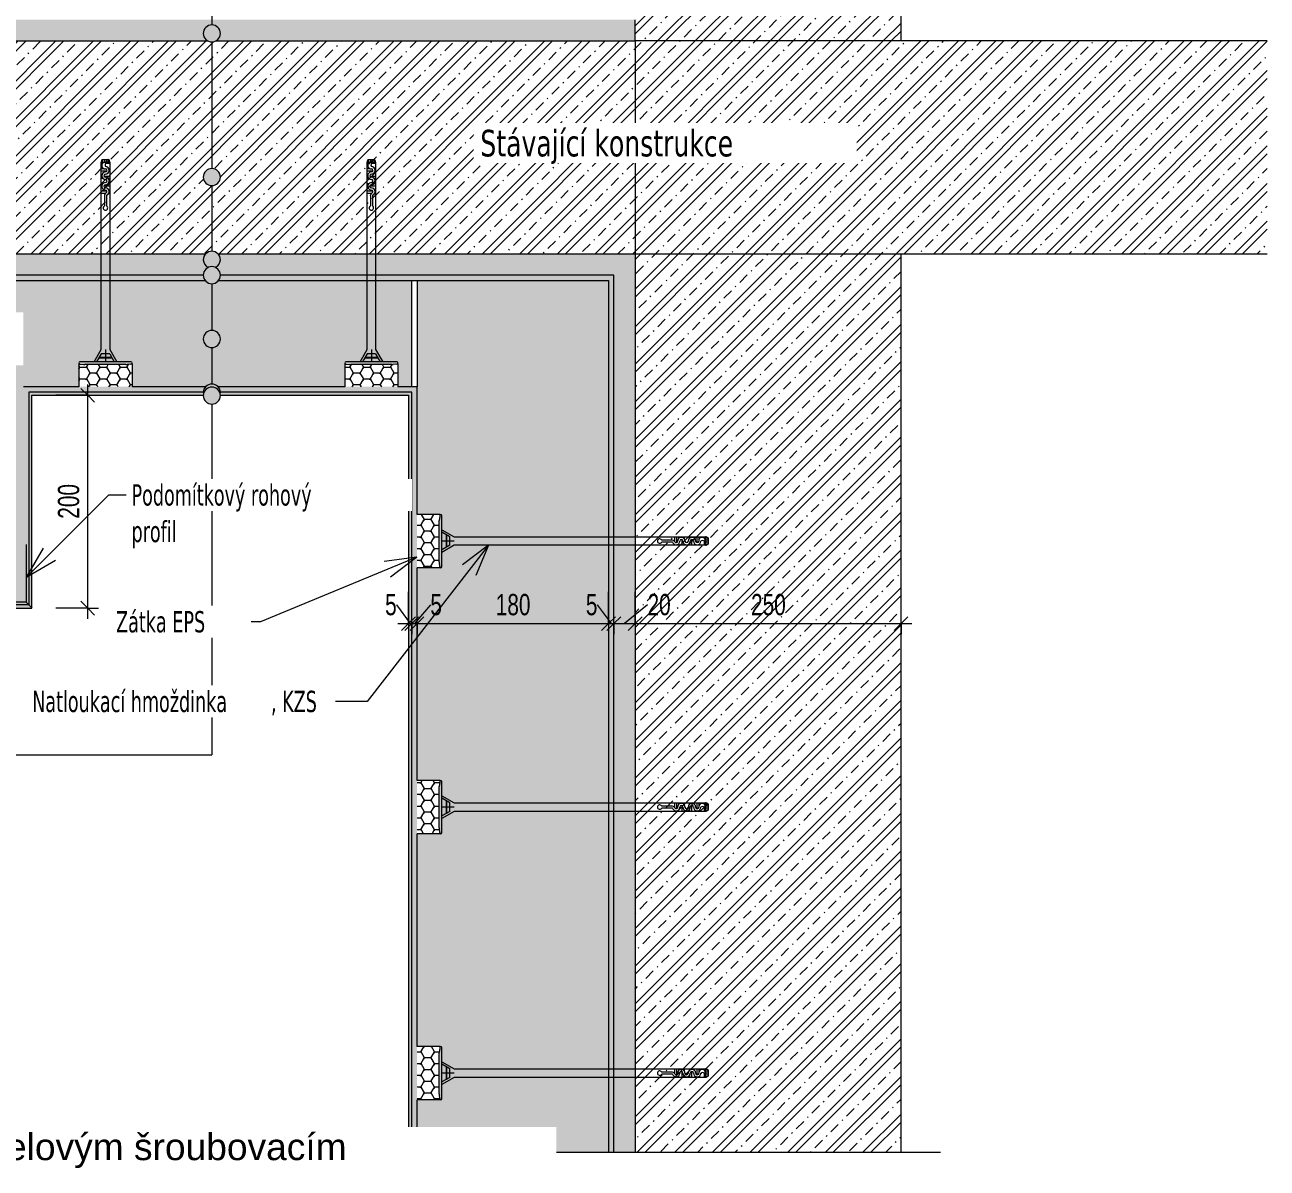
# Model space of a CAD drawing. Header units: millimetres. Extents: x 3925 to 6837, y 3411 to 5969.
# Drawn here: x 5455 to 6622, y 4318 to 5393 of the extents above; entities that cross this region are included whole.
import ezdxf

# ---------------------------------------------------------------- set-up
doc = ezdxf.new("R2010")
doc.units = ezdxf.units.MM
for name, color, linetype, lineweight in [('A-ANNO-DIMS', 211, 'Continuous', 9), ('A-ANNO-DIMS-10', 211, 'Continuous', 9), ('A-DETL', 90, 'Continuous', 18), ('A-DETL-GENF', 92, 'Continuous', 18), ('A-DETL-THIN', 151, 'Continuous', 18), ('G-ANNO-TEXT', 231, 'Continuous', 9)]:
    doc.layers.add(name, color=color, linetype=linetype, lineweight=lineweight)
doc.styles.add('Arial', font='arial.ttf', dxfattribs={"width": 0.7, "height": 20})
doc.styles.add('Arial_1', font='arial.ttf', dxfattribs={"height": 25})
doc.styles.add('Tahoma', font='tahoma.ttf', dxfattribs={"width": 0.7, "height": 20})
doc.styles.add('Tahoma_B', font='tahomabd.ttf', dxfattribs={"width": 0.8, "height": 25})
doc.styles.add('Tahoma_B_1', font='tahomabd.ttf', dxfattribs={"width": 0.7, "height": 20})
doc.dimstyles.new('Vnitřní_-_průhledné', dxfattribs={"dimscale": 304.8, "dimtxt": 20.405188, "dimasz": 0.042651, "dimexe": 0.032808, "dimexo": 0.0625, "dimgap": 0.006562, "dimtad": 1, "dimdec": 0, "dimrnd": 5, "dimzin": 0, "dimdsep": 46, "dimtxsty": 'Arial', "dimblk1": 'OBLIQUE', "dimblk2": 'OBLIQUE', "dimsah": 1, "dimcen": 0.09, "dimdle": 0.032808, "dimazin": 0, "dimtfac": 1, "dimtdec": 4, "dimtix": 1, "dimtmove": 1, "dimatfit": 3, "dimfxl": 0.098425, "dimfxlon": 1, "dimtvp": 1, "dimtolj": 1, "dimtzin": 0, "dimarcsym": 2})
doc.dimstyles.new('Vnitřní_-_průhledné_1', dxfattribs={"dimscale": 304.8, "dimtxt": 20.405188, "dimasz": 0.042651, "dimexe": 0.032808, "dimexo": 0.0625, "dimgap": 0.006562, "dimtad": 1, "dimdec": 0, "dimrnd": 5, "dimzin": 0, "dimdsep": 46, "dimtxsty": 'Arial', "dimblk1": 'OBLIQUE', "dimblk2": 'OBLIQUE', "dimsah": 1, "dimcen": 0.09, "dimdle": 0.032808, "dimazin": 0, "dimtfac": 1, "dimtdec": 4, "dimtix": 1, "dimtmove": 0, "dimatfit": 3, "dimfxl": 0.098425, "dimfxlon": 1, "dimtvp": 1, "dimtolj": 1, "dimtzin": 0, "dimarcsym": 2})
pattern_1 = [(0, (0, 0), (10, 10), [1, -9]), (0, (5, 5), (10, 10), [1, -9])]
pattern_2 = [(0, (0, 0), (9.525, 5.5), [6.35, -12.7]), (120, (0, 0), (-9.5256397, 5.498892), [6.35, -12.7]), (60, (0, 0), (-0.0006397, 10.998892), [0, -12.7, 6.35, 0])]
pattern_3 = [(45, (0, 0), (-17.67767, 17.67767), []), (45, (7.5, 0), (-17.67767, 17.67767), []), (45, (21.4, 0), (-17.67767, 17.67767), [10, -5, 1, -5])]

# ---------------------------------------------------------------- blocks, each defined once
blk = doc.blocks.new('DIMBLOCK16-Balkon')
at = {"layer": 'A-ANNO-DIMS-10'}
for p, q in [((5815.2, 4829.9), (5815.2, 4859.9)), ((5818.2, 4829.9), (5818.2, 4859.9)), ((5803.8, 4847.6), (5816.7, 4829.9)), ((5803.8, 4847.6), (5803.8, 4847.6)), ((5805.2, 4829.9), (5818.2, 4829.9)), ((5815.2, 4829.9), (5815.2, 4819.9)), ((5818.2, 4829.9), (5818.2, 4819.9))]:
    blk.add_line(p, q, dxfattribs=at)
at = {"layer": 'A-ANNO-DIMS-10', "lineweight": 18}
for p, q in [((5815.2, 4829.9), (5821.7, 4836.4)), ((5818.2, 4829.9), (5824.7, 4836.4)), ((5815.2, 4829.9), (5808.7, 4823.4)), ((5818.2, 4829.9), (5811.7, 4823.4))]:
    blk.add_line(p, q, dxfattribs=at)
at = {"layer": 'A-ANNO-DIMS-10', "color": 0, "insert": (5793.2, 4857.8), "char_height": 20, "width": 12.808, "attachment_point": 1, "line_spacing_factor": 0.941778, "style": 'Arial'}
blk.add_mtext('\\fArial|b0|i0|c238|p34|;\\W.7;5', dxfattribs=at)
blk = doc.blocks.new('_Oblique')
at = {"color": 0, "linetype": 'ByBlock', "lineweight": -2}
blk.add_line((-0.5, -0.5), (0.5, 0.5), dxfattribs=at)
blk = doc.blocks.new('DIMBLOCK17-Balkon')
at = {"layer": 'A-ANNO-DIMS-10'}
for p, q in [((5818.2, 4829.9), (5818.2, 4859.9)), ((5823.2, 4829.9), (5823.2, 4859.9)), ((5835.7, 4847.6), (5820.7, 4829.9)), ((5835.7, 4847.6), (5835.7, 4847.6)), ((5818.2, 4829.9), (5823.2, 4829.9)), ((5818.2, 4829.9), (5818.2, 4819.9)), ((5823.2, 4829.9), (5823.2, 4819.9))]:
    blk.add_line(p, q, dxfattribs=at)
at = {"layer": 'A-ANNO-DIMS-10', "lineweight": 18}
for p, q in [((5818.2, 4829.9), (5824.7, 4836.4)), ((5823.2, 4829.9), (5829.7, 4836.4)), ((5818.2, 4829.9), (5811.7, 4823.4)), ((5823.2, 4829.9), (5816.7, 4823.4))]:
    blk.add_line(p, q, dxfattribs=at)
at = {"layer": 'A-ANNO-DIMS-10', "color": 0, "insert": (5835.7, 4857.8), "char_height": 20, "width": 12.808, "attachment_point": 1, "line_spacing_factor": 0.941778, "style": 'Arial'}
blk.add_mtext('\\fArial|b0|i0|c238|p34|;\\W.7;5', dxfattribs=at)
blk = doc.blocks.new('DIMBLOCK18-Balkon')
at = {"layer": 'A-ANNO-DIMS-10'}
for p, q in [((5823.2, 4829.9), (5823.2, 4859.9)), ((6003.2, 4829.9), (6003.2, 4859.9)), ((5823.2, 4829.9), (6003.2, 4829.9)), ((5823.2, 4829.9), (5823.2, 4819.9)), ((6003.2, 4829.9), (6003.2, 4819.9))]:
    blk.add_line(p, q, dxfattribs=at)
at = {"layer": 'A-ANNO-DIMS-10', "lineweight": 18}
for p, q in [((5823.2, 4829.9), (5829.7, 4836.4)), ((6003.2, 4829.9), (6009.7, 4836.4)), ((5823.2, 4829.9), (5816.7, 4823.4)), ((6003.2, 4829.9), (5996.7, 4823.4))]:
    blk.add_line(p, q, dxfattribs=at)
at = {"layer": 'A-ANNO-DIMS-10', "color": 0, "insert": (5897.2, 4857.8), "char_height": 20, "width": 38.425, "attachment_point": 1, "line_spacing_factor": 0.941778, "style": 'Arial'}
blk.add_mtext('180', dxfattribs=at)
blk = doc.blocks.new('DIMBLOCK19-Balkon')
at = {"layer": 'A-ANNO-DIMS-10'}
for p, q in [((6003.2, 4829.9), (6003.2, 4859.9)), ((6008.2, 4829.9), (6008.2, 4859.9)), ((5992.6, 4847.6), (6005.7, 4829.9)), ((5992.6, 4847.6), (5992.6, 4847.6)), ((6003.2, 4829.9), (6008.2, 4829.9)), ((6003.2, 4829.9), (6003.2, 4819.9)), ((6008.2, 4829.9), (6008.2, 4819.9))]:
    blk.add_line(p, q, dxfattribs=at)
at = {"layer": 'A-ANNO-DIMS-10', "lineweight": 18}
for p, q in [((6003.2, 4829.9), (6009.7, 4836.4)), ((6008.2, 4829.9), (6014.7, 4836.4)), ((6003.2, 4829.9), (5996.7, 4823.4)), ((6008.2, 4829.9), (6001.7, 4823.4))]:
    blk.add_line(p, q, dxfattribs=at)
at = {"layer": 'A-ANNO-DIMS-10', "color": 0, "insert": (5981.9, 4857.8), "char_height": 20, "width": 12.808, "attachment_point": 1, "line_spacing_factor": 0.941778, "style": 'Arial'}
blk.add_mtext('\\fArial|b0|i0|c238|p34|;\\W.7;5', dxfattribs=at)
blk = doc.blocks.new('DIMBLOCK20-Balkon')
at = {"layer": 'A-ANNO-DIMS-10'}
for p, q in [((6008.2, 4829.9), (6008.2, 4859.9)), ((6028.2, 4829.9), (6028.2, 4859.9)), ((6039.9, 4847.6), (6018.2, 4829.9)), ((6039.9, 4847.6), (6039.9, 4847.6)), ((6008.2, 4829.9), (6028.2, 4829.9)), ((6008.2, 4829.9), (6008.2, 4819.9)), ((6028.2, 4829.9), (6028.2, 4819.9))]:
    blk.add_line(p, q, dxfattribs=at)
at = {"layer": 'A-ANNO-DIMS-10', "lineweight": 18}
for p, q in [((6008.2, 4829.9), (6014.7, 4836.4)), ((6028.2, 4829.9), (6034.7, 4836.4)), ((6008.2, 4829.9), (6001.7, 4823.4)), ((6028.2, 4829.9), (6021.7, 4823.4))]:
    blk.add_line(p, q, dxfattribs=at)
at = {"layer": 'A-ANNO-DIMS-10', "color": 0, "insert": (6039.9, 4857.8), "char_height": 20, "width": 25.616, "attachment_point": 1, "line_spacing_factor": 0.941778, "style": 'Arial'}
blk.add_mtext('20', dxfattribs=at)
blk = doc.blocks.new('DIMBLOCK21-Balkon')
at = {"layer": 'A-ANNO-DIMS-10'}
for p, q in [((6028.2, 4829.9), (6028.2, 4859.9)), ((6278.2, 4829.9), (6278.2, 4859.9)), ((6028.2, 4829.9), (6288.2, 4829.9)), ((6028.2, 4829.9), (6028.2, 4819.9)), ((6278.2, 4829.9), (6278.2, 4819.9))]:
    blk.add_line(p, q, dxfattribs=at)
at = {"layer": 'A-ANNO-DIMS-10', "lineweight": 18}
for p, q in [((6028.2, 4829.9), (6034.7, 4836.4)), ((6278.2, 4829.9), (6284.7, 4836.4)), ((6028.2, 4829.9), (6021.7, 4823.4)), ((6278.2, 4829.9), (6271.7, 4823.4))]:
    blk.add_line(p, q, dxfattribs=at)
at = {"layer": 'A-ANNO-DIMS-10', "color": 0, "insert": (6137.2, 4857.8), "char_height": 20, "width": 38.425, "attachment_point": 1, "line_spacing_factor": 0.941778, "style": 'Arial'}
blk.add_mtext('250', dxfattribs=at)
blk = doc.blocks.new('DIMBLOCK24-Balkon')
at = {"layer": 'A-ANNO-DIMS-10', "lineweight": 18}
for p, q in [((5513.6, 5044.5), (5507.1, 5051)), ((5513.6, 5044.5), (5520.1, 5038)), ((5513.6, 4844.5), (5507.1, 4851)), ((5513.6, 4844.5), (5520.1, 4838))]:
    blk.add_line(p, q, dxfattribs=at)
at = {"layer": 'A-ANNO-DIMS-10'}
for p, q in [((5513.6, 4834.5), (5513.6, 5054.5)), ((5513.6, 5044.5), (5483.6, 5044.5)), ((5513.6, 5044.5), (5523.6, 5044.5)), ((5513.6, 4844.5), (5483.6, 4844.5)), ((5513.6, 4844.5), (5523.6, 4844.5))]:
    blk.add_line(p, q, dxfattribs=at)
at = {"layer": 'A-ANNO-DIMS-10', "color": 0, "insert": (5485.6, 4928.5), "char_height": 20, "width": 38.425, "attachment_point": 1, "rotation": 90, "line_spacing_factor": 0.941778, "style": 'Arial'}
blk.add_mtext('200', dxfattribs=at)

msp = doc.modelspace()

# ---------------------------------------------------------------- hatches: boundary and pattern name
at = {"layer": 'A-DETL-GENF'}
h = msp.add_hatch(dxfattribs=at)
h.set_pattern_fill('FP_2', color=1, style=0, pattern_type=2)
h.set_pattern_definition(pattern_1)
h.paths.add_polyline_path([(5263.9, 5377.5), (5626.8, 5377.5), (5626.3, 5377.7), (5624.6, 5379), (5623.4, 5380.6), (5622.6, 5382.6), (5622.3, 5384.8), (5622.6, 5386.7), (5623.4, 5388.6), (5624.6, 5390.3), (5626.3, 5391.6), (5628.2, 5392.4), (5630.3, 5392.6), (5632.4, 5392.4), (5634.3, 5391.6), (5636, 5390.3), (5637.2, 5388.6), (5638, 5386.7), (5638.3, 5384.5), (5638, 5382.6), (5637.2, 5380.6), (5636, 5379), (5634.3, 5377.7), (5633.8, 5377.5), (6028.2, 5377.5), (6028.2, 5397.5), (4908.2, 5397.5), (4908.2, 5377.5)])
h.paths.add_polyline_path([(4853.2, 5447.5), (5978.2, 5447.5), (5978.2, 5508.6), (5638, 5496.7), (5638.3, 5494.6), (5638, 5492.6), (5637.1, 5490.5), (5636, 5489), (5634.3, 5487.7), (5632.4, 5486.9), (5630.3, 5486.6), (5628.2, 5486.9), (5626.3, 5487.7), (5624.6, 5489), (5623.4, 5490.6), (5622.6, 5492.6), (5622.3, 5494.6), (5622.5, 5496.1), (4853.2, 5469.3)])
h.paths.add_polyline_path([(5630.3, 5464.1), (5628.2, 5464.3), (5626.3, 5465.1), (5624.6, 5466.4), (5623.4, 5468.1), (5622.6, 5470), (5622.3, 5472.1), (5622.6, 5474.1), (5623.4, 5476.1), (5624.6, 5477.7), (5626.3, 5479), (5628.2, 5479.8), (5630.3, 5480.1), (5632.4, 5479.8), (5634.3, 5479), (5636, 5477.7), (5637.2, 5476.1), (5638, 5474.1), (5638.3, 5472.1), (5638, 5470), (5637.2, 5468.1), (5636, 5466.4), (5634.3, 5465.1), (5632.4, 5464.3)])
h.paths.add_polyline_path([(5978.2, 5537.5), (6060.8, 5537.5), (6060.8, 5547.5), (5978.2, 5547.5)])
h = msp.add_hatch(dxfattribs=at)
h.set_pattern_fill('FP_1', style=0, pattern_type=2)
h.set_pattern_definition(pattern_3)
h.paths.add_polyline_path([(6028.2, 4333.2), (6278.2, 4333.2), (6278.2, 5177.5), (6028.2, 5177.5), (6028.2, 4926.6)])
h.paths.add_polyline_path([(6028.2, 5377.5), (6278.2, 5377.5), (6278.2, 5527.5), (6028.2, 5527.5), (6028.2, 5397.5)])
h = msp.add_hatch(dxfattribs=at)
h.set_pattern_fill('FP_2', color=1, style=0, pattern_type=2)
h.set_pattern_definition(pattern_1)
h.paths.add_polyline_path([(5818.2, 4333.2), (5818.2, 5047.5), (5638.2, 5047.5), (5638.3, 5047.1), (5638.1, 5045.7), (5638.3, 5044.5), (5815.2, 5044.5), (5815.2, 4333.2)])
h.paths.add_polyline_path([(4845.2, 4844.5), (5461.2, 4844.5), (5461.2, 5044.5), (5622.3, 5044.5), (5622.5, 5045.7), (5622.3, 5047.5), (5458.2, 5047.5), (5458.2, 4847.5), (4848.2, 4847.5), (4848.2, 5474.1), (4845.2, 5474), (4845.2, 4926.6)])
h = msp.add_hatch(dxfattribs=at)
h.set_pattern_fill('FP_2', color=1, style=0, pattern_type=2)
h.set_pattern_definition(pattern_1)
h.paths.add_polyline_path([(5823.2, 4333.2), (5823.2, 5052.5), (5636.2, 5052.5), (5637.2, 5051.1), (5638, 5049.2), (5638.3, 5047.5), (5818.2, 5047.5), (5818.2, 4333.2)])
h.paths.add_polyline_path([(5458.2, 4847.5), (5458.2, 5047.5), (5622.3, 5047.5), (5622.6, 5049.2), (5623.4, 5051.2), (5624.3, 5052.5), (5453.2, 5052.5), (5453.2, 4852.5), (4853.2, 4852.5), (4853.2, 5469.3), (4853.1, 5474.3), (4848.2, 5474), (4848.2, 4847.5), (5251.2, 4847.5)])
h = msp.add_hatch(dxfattribs=at)
h.set_pattern_fill('FP_3', color=1, style=0, pattern_type=2)
h.set_pattern_definition(pattern_2)
h.paths.add_polyline_path([(5823.2, 4333.2), (6003.2, 4333.2), (6003.2, 5152.5), (5823.2, 5152.5), (5823.2, 4932.5), (5844.1, 4932.5), (5844.1, 4882.5), (5823.2, 4882.5), (5823.2, 4682.5), (5844.1, 4682.5), (5844.1, 4632.5), (5823.2, 4632.5), (5823.2, 4432.5), (5844.1, 4432.5), (5844.1, 4382.5), (5823.2, 4382.5)])
h.paths.add_polyline_path([(5201.2, 4852.5), (5201.2, 4873.4), (5251.2, 4873.4), (5251.2, 4852.5), (5453.2, 4852.5), (5453.2, 5052.5), (5505.3, 5052.5), (5505.3, 5073.4), (5555.3, 5073.4), (5555.3, 5052.5), (5624.4, 5052.5), (5624.6, 5052.8), (5626.3, 5054.1), (5628.2, 5054.9), (5630.3, 5055.1), (5632.4, 5054.9), (5634.3, 5054.1), (5636.2, 5052.5), (5755.3, 5052.5), (5755.3, 5073.4), (5805.3, 5073.4), (5805.3, 5052.5), (5818.2, 5052.5), (5818.2, 5152.5), (5636.6, 5152.5), (5636, 5151.7), (5634.3, 5150.4), (5632.4, 5149.6), (5630.3, 5149.4), (5628.2, 5149.6), (5626.3, 5150.4), (5624.6, 5151.7), (5624, 5152.5), (5353.2, 5152.5), (5353.2, 4952.5), (4908.2, 4952.5), (4908.2, 4852.5), (5005.3, 4852.5), (5005.3, 4873.4), (5055.3, 4873.4), (5055.3, 4852.5)])
h.paths.add_polyline_path([(4853.2, 4852.5), (4903.2, 4852.5), (4903.2, 5227.3), (4853.2, 5227.3), (4853.2, 5207.1), (4874.1, 5207.1), (4874.1, 5157.1), (4853.2, 5157.1), (4853.2, 5047.1), (4874.1, 5047.1), (4874.1, 4997.1), (4853.2, 4997.1), (4853.2, 4926.6)])
h.paths.add_polyline_path([(5453.2, 5072.6), (5432.4, 5072.6), (5432.4, 5122.6), (5453.2, 5122.6)])
h.paths.add_polyline_path([(5630.3, 5089.4), (5628.2, 5089.6), (5626.3, 5090.4), (5624.6, 5091.7), (5623.4, 5093.4), (5622.6, 5095.3), (5622.3, 5097.4), (5622.6, 5099.4), (5623.4, 5101.4), (5624.6, 5103), (5626.3, 5104.3), (5628.2, 5105.1), (5630.3, 5105.4), (5632.4, 5105.1), (5634.3, 5104.3), (5636, 5103), (5637.2, 5101.4), (5638, 5099.4), (5638.3, 5097.4), (5638, 5095.3), (5637.2, 5093.4), (5636, 5091.7), (5634.3, 5090.4), (5632.4, 5089.6)])
h.paths.add_polyline_path([(4903.2, 5377.3), (4903.2, 5447.5), (4853.2, 5447.5), (4853.2, 5377.3)])
h = msp.add_hatch(dxfattribs=at)
h.set_pattern_fill('FP_2', color=1, style=0, pattern_type=2)
h.set_pattern_definition(pattern_1)
h.paths.add_polyline_path([(6003.2, 4333.2), (6008.2, 4333.2), (6008.2, 5157.5), (5638.3, 5157.5), (5638.3, 5157.4), (5638, 5155.3), (5637.2, 5153.4), (5636.6, 5152.5), (6003.2, 5152.5), (6003.2, 4926.6)])
h.paths.add_polyline_path([(4903.2, 4952.5), (5353.2, 4952.5), (5353.2, 5152.5), (5624, 5152.5), (5623.4, 5153.4), (5622.5, 5155.4), (5622.3, 5157.5), (5348.2, 5157.5), (5348.2, 4957.5), (4908.2, 4957.5), (4908.2, 5447.5), (4903.2, 5447.5), (4903.2, 5227.3)])
for points in [[(5630.3, 5376.6), (5632.4, 5376.9), (5634.3, 5377.7), (5636, 5379), (5637.2, 5380.6), (5638, 5382.6), (5638.3, 5384.6), (5638, 5386.7), (5637.2, 5388.6), (5636, 5390.3), (5634.3, 5391.6), (5632.4, 5392.4), (5630.3, 5392.6), (5628.2, 5392.4), (5626.3, 5391.6), (5624.6, 5390.3), (5623.4, 5388.6), (5622.6, 5386.7), (5622.3, 5384.6), (5622.6, 5382.6), (5623.4, 5380.6), (5624.6, 5379), (5626.3, 5377.7), (5628.2, 5376.9)], [(5630.3, 5241.6), (5632.4, 5241.9), (5634.3, 5242.7), (5636, 5244), (5637.2, 5245.6), (5638, 5247.6), (5638.3, 5249.6), (5638, 5251.7), (5637.2, 5253.6), (5636, 5255.3), (5634.3, 5256.6), (5632.4, 5257.4), (5630.3, 5257.6), (5628.2, 5257.4), (5626.3, 5256.6), (5624.6, 5255.3), (5623.4, 5253.6), (5622.6, 5251.7), (5622.3, 5249.6), (5622.6, 5247.6), (5623.4, 5245.6), (5624.6, 5244), (5626.3, 5242.7), (5628.2, 5241.9)], [(5627.1, 5164.6), (5628.5, 5165.1), (5630.3, 5165.4), (5632.4, 5165.1), (5633.5, 5164.6), (5634.5, 5165.1), (5636, 5166.2), (5637.2, 5167.9), (5638, 5169.8), (5638.3, 5171.9), (5638, 5173.9), (5637.2, 5175.9), (5636, 5177.5), (5634.3, 5178.8), (5632.4, 5179.6), (5630.3, 5179.9), (5628.2, 5179.6), (5626.3, 5178.8), (5624.6, 5177.5), (5623.4, 5175.9), (5622.6, 5173.9), (5622.3, 5171.9), (5622.6, 5169.8), (5623.4, 5167.9), (5624.6, 5166.2), (5626.3, 5165), (5626.8, 5164.8)], [(5630.3, 5149.4), (5632.4, 5149.6), (5634.3, 5150.4), (5636, 5151.7), (5637.2, 5153.4), (5638, 5155.3), (5638.3, 5157.4), (5638, 5159.4), (5637.2, 5161.4), (5636, 5163), (5634.3, 5164.3), (5632.4, 5165.1), (5630.3, 5165.4), (5628.2, 5165.1), (5626.3, 5164.3), (5624.6, 5163), (5623.4, 5161.4), (5622.6, 5159.4), (5622.3, 5157.4), (5622.6, 5155.3), (5623.4, 5153.4), (5624.6, 5151.7), (5626.3, 5150.4), (5628.2, 5149.6)], [(5630.3, 5089.4), (5632.4, 5089.6), (5634.3, 5090.4), (5636, 5091.7), (5637.2, 5093.4), (5638, 5095.3), (5638.3, 5097.4), (5638, 5099.4), (5637.2, 5101.4), (5636, 5103), (5634.3, 5104.3), (5632.4, 5105.1), (5630.3, 5105.4), (5628.2, 5105.1), (5626.3, 5104.3), (5624.6, 5103), (5623.4, 5101.4), (5622.6, 5099.4), (5622.3, 5097.4), (5622.6, 5095.3), (5623.4, 5093.4), (5624.6, 5091.7), (5626.3, 5090.4), (5628.2, 5089.6)], [(5622.5, 5045.7), (5622.6, 5046.3), (5623.4, 5048.2), (5624.6, 5049.9), (5626.3, 5051.2), (5628.2, 5052), (5630.3, 5052.2), (5632.4, 5052), (5634.3, 5051.2), (5636, 5049.9), (5637.3, 5048), (5638, 5046.3), (5638.1, 5045.7), (5638.3, 5047.1), (5638, 5049.2), (5637.1, 5051.2), (5636, 5052.8), (5634.3, 5054.1), (5632.4, 5054.9), (5630.3, 5055.1), (5628.2, 5054.9), (5626.3, 5054.1), (5624.6, 5052.8), (5623.4, 5051.1), (5622.6, 5049.2), (5622.3, 5047.1), (5622.4, 5046.3)], [(5630.3, 5036.2), (5632.4, 5036.5), (5634.3, 5037.3), (5636, 5038.6), (5637.2, 5040.2), (5638, 5042.2), (5638.3, 5044.2), (5638, 5046.3), (5637.1, 5048.3), (5636, 5049.9), (5634.3, 5051.2), (5632.4, 5052), (5630.3, 5052.2), (5628.2, 5052), (5626.3, 5051.2), (5624.6, 5049.9), (5623.4, 5048.2), (5622.6, 5046.3), (5622.3, 5044.2), (5622.6, 5042.2), (5623.4, 5040.2), (5624.6, 5038.6), (5626.3, 5037.3), (5628.2, 5036.5)]]:
    msp.add_hatch(color=7, dxfattribs=at).paths.add_polyline_path(points)
h = msp.add_hatch(dxfattribs=at)
h.set_pattern_fill('FP_2', color=1, style=0, pattern_type=2)
h.set_pattern_definition(pattern_1)
h.paths.add_polyline_path([(6008.2, 4333.2), (6028.2, 4333.2), (6028.2, 5177.5), (5636, 5177.5), (5637.2, 5175.9), (5638, 5173.9), (5638.3, 5171.9), (5638, 5169.8), (5637.2, 5167.9), (5636, 5166.2), (5633.9, 5164.8), (5633.5, 5164.6), (5634.5, 5164.2), (5636, 5163), (5637.2, 5161.4), (5638, 5159.4), (5638.3, 5157.5), (6008.2, 5157.5), (6008.2, 4926.6)])
h.paths.add_polyline_path([(5348.2, 4957.5), (5348.2, 5157.5), (5622.3, 5157.5), (5622.6, 5159.4), (5623.4, 5161.4), (5624.6, 5163), (5626.7, 5164.5), (5627.1, 5164.6), (5626.1, 5165.1), (5624.6, 5166.2), (5623.4, 5167.9), (5622.6, 5169.8), (5622.3, 5171.9), (5622.6, 5173.9), (5623.4, 5175.9), (5624.6, 5177.5), (5328.2, 5177.5), (5328.2, 4977.5), (4928.2, 4977.5), (4928.2, 5377.3), (4908.2, 5377.3), (4908.2, 4957.5), (5263.9, 4957.5)])
h = msp.add_hatch(dxfattribs=at)
h.set_pattern_fill('FP_1', style=0, pattern_type=2)
h.set_pattern_definition(pattern_3)
h.paths.add_polyline_path([(4928.2, 5177.5), (5624.6, 5177.5), (5626.3, 5178.8), (5628.2, 5179.6), (5630.3, 5179.9), (5632.4, 5179.6), (5634.3, 5178.8), (5636, 5177.5), (6028.2, 5177.5), (6028.2, 5377.5), (5633.8, 5377.5), (5632.4, 5376.9), (5630.3, 5376.6), (5628.2, 5376.9), (5626.8, 5377.5), (4928.2, 5377.5)])
h.paths.add_polyline_path([(5630.3, 5241.6), (5628.2, 5241.9), (5626.3, 5242.7), (5624.6, 5244), (5623.4, 5245.6), (5622.6, 5247.6), (5622.3, 5249.6), (5622.6, 5251.7), (5623.4, 5253.6), (5624.6, 5255.3), (5626.3, 5256.6), (5628.2, 5257.4), (5630.3, 5257.6), (5632.4, 5257.4), (5634.3, 5256.6), (5636, 5255.3), (5637.2, 5253.6), (5638, 5251.7), (5638.3, 5249.6), (5638, 5247.6), (5637.2, 5245.6), (5636, 5244), (5634.3, 5242.7), (5632.4, 5241.9)])
h = msp.add_hatch(dxfattribs=at)
h.set_pattern_fill('FP_1', style=0, pattern_type=2)
h.set_pattern_definition(pattern_3)
h.paths.add_polyline_path([(6028.2, 5177.5), (6622.4, 5177.5), (6622.4, 5377.5), (6028.2, 5377.5), (6028.2, 5335)])
h = msp.add_hatch(dxfattribs=at)
h.set_pattern_fill('FP_3', color=1, style=0, pattern_type=2)
h.set_pattern_definition(pattern_2)
h.paths.add_polyline_path([(5555.3, 5052.5), (5555.3, 5073.4), (5505.3, 5073.4), (5505.3, 5052.5), (5535.3, 5052.5)])
h = msp.add_hatch(dxfattribs=at)
h.set_pattern_fill('FP_3', color=1, style=0, pattern_type=2)
h.set_pattern_definition(pattern_2)
h.paths.add_polyline_path([(5755.3, 5073.4), (5755.3, 5052.5), (5805.3, 5052.5), (5805.3, 5073.4)])
h = msp.add_hatch(dxfattribs=at)
h.set_pattern_fill('FP_3', color=1, style=0, pattern_type=2)
h.set_pattern_definition(pattern_2)
h.paths.add_polyline_path([(5844.1, 4882.5), (5844.1, 4932.5), (5823.2, 4932.5), (5823.2, 4882.5)])
h = msp.add_hatch(dxfattribs=at)
h.set_pattern_fill('FP_3', color=1, style=0, pattern_type=2)
h.set_pattern_definition(pattern_2)
h.paths.add_polyline_path([(5823.2, 4632.5), (5844.1, 4632.5), (5844.1, 4682.5), (5823.2, 4682.5)])
h = msp.add_hatch(dxfattribs=at)
h.set_pattern_fill('FP_3', color=1, style=0, pattern_type=2)
h.set_pattern_definition(pattern_2)
h.paths.add_polyline_path([(5823.2, 4382.5), (5844.1, 4382.5), (5844.1, 4432.5), (5823.2, 4432.5)])

# ---------------------------------------------------------------- linework, layer by layer
at = {"layer": 'A-DETL'}
for p, q in [((6028.2, 5377.5), (6028.2, 5397.5)), ((4908.2, 5377.5), (5626.8, 5377.5)), ((5633.8, 5377.5), (6028.2, 5377.5)), ((5526.3, 5087.4), (5526.3, 5263.7)), ((5526.3, 5263.7), (5534.3, 5263.7)), ((5526.3, 5262.5), (5527.5, 5262.5)), ((5526.3, 5257.5), (5529.1, 5257.5)), ((5526.3, 5255.5), (5531.7, 5255.5)), ((5527.3, 5266.2), (5533.3, 5266.2)), ((5532.1, 5263.7), (5528.6, 5263.7)), ((5528.6, 5263.7), (5532.1, 5263.7)), ((5529.3, 5266.2), (5529.3, 5263.4)), ((5530.2, 5262.5), (5534.3, 5262.5)), ((5531.3, 5266.2), (5531.3, 5263.7)), ((5533.4, 5257.5), (5534.3, 5257.5)), ((5534.3, 5263.7), (5534.3, 5087.4)), ((5776.3, 5087.4), (5776.3, 5263.7)), ((5776.3, 5263.7), (5784.3, 5263.7)), ((5776.3, 5262.5), (5777.5, 5262.5)), ((5776.3, 5257.5), (5779.1, 5257.5)), ((5776.3, 5255.5), (5781.7, 5255.5)), ((5777.3, 5266.2), (5783.3, 5266.2)), ((5782.1, 5263.7), (5778.6, 5263.7)), ((5778.6, 5263.7), (5782.1, 5263.7)), ((5779.3, 5266.2), (5779.3, 5263.4)), ((5780.2, 5262.5), (5784.3, 5262.5)), ((5781.3, 5266.2), (5781.3, 5263.7)), ((5783.4, 5257.5), (5784.3, 5257.5)), ((5784.3, 5263.7), (5784.3, 5087.4)), ((5526.3, 5248.5), (5527.8, 5248.5)), ((5528.9, 5250.5), (5534.3, 5250.5)), ((5532.7, 5248.5), (5534.3, 5248.5)), ((5776.3, 5248.5), (5777.8, 5248.5)), ((5778.9, 5250.5), (5784.3, 5250.5)), ((5782.7, 5248.5), (5784.3, 5248.5)), ((5526.3, 5243.5), (5527.9, 5243.5)), ((5526.3, 5236.5), (5531.7, 5236.5)), ((5526.3, 5234.5), (5530.4, 5234.5)), ((5528.9, 5241.5), (5534.3, 5241.5)), ((5531.3, 5232), (5531.3, 5222.5)), ((5532.8, 5243.5), (5534.3, 5243.5)), ((5533.4, 5234.5), (5534.3, 5234.5)), ((5776.3, 5243.5), (5777.9, 5243.5)), ((5776.3, 5236.5), (5781.7, 5236.5)), ((5776.3, 5234.5), (5780.4, 5234.5)), ((5778.9, 5241.5), (5784.3, 5241.5)), ((5781.3, 5232), (5781.3, 5222.5)), ((5782.8, 5243.5), (5784.3, 5243.5)), ((5783.4, 5234.5), (5784.3, 5234.5)), ((5529.3, 5231.8), (5529.3, 5222.5)), ((5779.3, 5231.8), (5779.3, 5222.5)), ((5622.3, 5157.5), (5348.2, 5157.5)), ((5353.2, 5152.5), (5624, 5152.5)), ((5636.6, 5152.5), (6003.2, 5152.5)), ((6008.2, 5157.5), (5638.3, 5157.5)), ((5818.2, 5052.5), (5818.2, 5152.5)), ((5823.2, 5152.5), (5823.2, 5052.5)), ((6003.2, 5152.5), (6003.2, 4333.2)), ((6008.2, 4333.2), (6008.2, 5157.5)), ((5519.6, 5075.9), (5526.3, 5087.4)), ((5526.3, 5083.4), (5521.9, 5075.9)), ((5524.5, 5080.3), (5536.1, 5080.3)), ((5534.3, 5083.4), (5526.3, 5083.4)), ((5530.3, 5087.4), (5530.3, 5075.9)), ((5534.3, 5087.4), (5540.9, 5075.9)), ((5534.3, 5083.4), (5538.6, 5075.9)), ((5769.6, 5075.9), (5776.3, 5087.4)), ((5776.3, 5083.4), (5771.9, 5075.9)), ((5774.5, 5080.3), (5786.1, 5080.3)), ((5784.3, 5083.4), (5776.3, 5083.4)), ((5780.3, 5087.4), (5780.3, 5075.9)), ((5784.3, 5087.4), (5790.9, 5075.9)), ((5784.3, 5083.4), (5788.6, 5075.9)), ((5505.3, 5074), (5505.3, 5052.5)), ((5554.3, 5075.9), (5506.3, 5075.9)), ((5506.3, 5073.9), (5509.6, 5073.5)), ((5549.6, 5073.4), (5510.9, 5073.4)), ((5524.2, 5079.8), (5536.3, 5079.8)), ((5554.3, 5073.9), (5550.9, 5073.5)), ((5555.3, 5074), (5555.3, 5052.5)), ((5755.3, 5074), (5755.3, 5052.5)), ((5804.3, 5075.9), (5756.3, 5075.9)), ((5756.3, 5073.9), (5759.6, 5073.5)), ((5799.6, 5073.4), (5760.9, 5073.4)), ((5774.2, 5079.8), (5786.3, 5079.8)), ((5804.3, 5073.9), (5800.9, 5073.5)), ((5805.3, 5074), (5805.3, 5052.5)), ((5505.3, 5052.5), (5453.2, 5052.5)), ((5622.3, 5047.5), (5458.2, 5047.5)), ((5458.2, 5047.5), (5458.2, 4847.5)), ((5624.4, 5052.5), (5555.3, 5052.5)), ((5755.3, 5052.5), (5636.2, 5052.5)), ((5818.2, 5047.5), (5638.2, 5047.5)), ((5823.2, 5052.5), (5805.3, 5052.5)), ((5818.2, 4333.2), (5818.2, 5047.5)), ((5823.2, 4932.5), (5823.2, 5052.5)), ((5461.2, 4844.5), (5461.2, 5044.5)), ((5461.2, 5044.5), (5622.3, 5044.5)), ((5638.3, 5044.5), (5815.2, 5044.5)), ((5815.2, 5044.5), (5815.2, 4333.2)), ((5844.7, 4932.5), (5823.2, 4932.5)), ((5844.6, 4931.5), (5844.2, 4928.1)), ((5846.6, 4883.5), (5846.6, 4931.5)), ((5844.1, 4888.1), (5844.1, 4926.9)), ((5846.6, 4918.2), (5858.1, 4911.5)), ((5854.1, 4911.5), (5846.6, 4915.8)), ((5858.1, 4907.5), (5846.6, 4907.5)), ((5850.5, 4913.6), (5850.5, 4901.4)), ((5851, 4913.3), (5851, 4901.7)), ((5854.1, 4903.5), (5854.1, 4911.5)), ((5858.1, 4911.5), (6094.4, 4911.5)), ((6062.6, 4908.5), (6053.2, 4908.5)), ((6062.7, 4906.5), (6053.2, 4906.5)), ((6065.2, 4911.5), (6065.2, 4907.3)), ((6067.2, 4911.5), (6067.2, 4906.1)), ((6072.2, 4908.9), (6072.2, 4903.5)), ((6074.2, 4911.5), (6074.2, 4909.9)), ((6074.2, 4905), (6074.2, 4903.5)), ((6079.2, 4911.5), (6079.2, 4910)), ((6079.2, 4905.1), (6079.2, 4903.5)), ((6081.2, 4908.9), (6081.2, 4903.5)), ((6086.2, 4911.5), (6086.2, 4906.1)), ((6088.2, 4911.5), (6088.2, 4908.7)), ((6093.2, 4911.5), (6093.2, 4910.2)), ((6093.2, 4907.6), (6093.2, 4903.5)), ((6096.9, 4908.5), (6094.1, 4908.5)), ((6094.4, 4911.5), (6094.4, 4903.5)), ((6094.4, 4905.7), (6094.4, 4909.2)), ((6094.4, 4909.2), (6094.4, 4905.7)), ((6096.9, 4906.5), (6094.4, 4906.5)), ((6096.9, 4910.5), (6096.9, 4904.5)), ((5455.8, 4904.4), (5455.8, 4850)), ((5858.1, 4903.5), (5846.6, 4896.9)), ((5854.1, 4903.5), (5846.6, 4899.2)), ((6094.4, 4903.5), (5858.1, 4903.5)), ((6065.2, 4904.4), (6065.2, 4903.5)), ((6088.2, 4904.3), (6088.2, 4903.5)), ((5823.2, 4682.5), (5823.2, 4882.5)), ((5844.7, 4882.5), (5823.2, 4882.5)), ((5844.6, 4883.5), (5844.2, 4886.9)), ((5458.2, 4847.5), (4848.2, 4847.5)), ((5455.8, 4850), (5414.3, 4850)), ((5455.8, 4850), (5461.3, 4844.5)), ((4845.2, 4844.5), (5461.2, 4844.5)), ((5844.7, 4682.5), (5823.2, 4682.5)), ((5844.1, 4638.1), (5844.1, 4676.9)), ((5844.6, 4681.5), (5844.2, 4678.1)), ((5846.6, 4633.5), (5846.6, 4681.5)), ((5846.6, 4668.2), (5858.1, 4661.5)), ((5854.1, 4661.5), (5846.6, 4665.8)), ((5850.5, 4663.6), (5850.5, 4651.4)), ((5851, 4663.3), (5851, 4651.7)), ((5854.1, 4653.5), (5854.1, 4661.5)), ((5858.1, 4661.5), (6094.4, 4661.5)), ((6065.2, 4661.5), (6065.2, 4657.3)), ((6067.2, 4661.5), (6067.2, 4656.1)), ((6074.2, 4661.5), (6074.2, 4659.9)), ((6079.2, 4661.5), (6079.2, 4660)), ((6086.2, 4661.5), (6086.2, 4656.1)), ((6088.2, 4661.5), (6088.2, 4658.7)), ((6093.2, 4661.5), (6093.2, 4660.2)), ((6094.4, 4661.5), (6094.4, 4653.5)), ((6096.9, 4660.5), (6096.9, 4654.5)), ((5858.1, 4657.5), (5846.6, 4657.5)), ((5858.1, 4653.5), (5846.6, 4646.9)), ((5854.1, 4653.5), (5846.6, 4649.2)), ((6094.4, 4653.5), (5858.1, 4653.5)), ((6062.6, 4658.5), (6053.2, 4658.5)), ((6062.7, 4656.5), (6053.2, 4656.5)), ((6065.2, 4654.4), (6065.2, 4653.5)), ((6072.2, 4658.9), (6072.2, 4653.5)), ((6074.2, 4655), (6074.2, 4653.5)), ((6079.2, 4655.1), (6079.2, 4653.5)), ((6081.2, 4658.9), (6081.2, 4653.5)), ((6088.2, 4654.3), (6088.2, 4653.5)), ((6093.2, 4657.6), (6093.2, 4653.5)), ((6096.9, 4658.5), (6094.1, 4658.5)), ((6094.4, 4655.7), (6094.4, 4659.2)), ((6094.4, 4659.2), (6094.4, 4655.7)), ((6096.9, 4656.5), (6094.4, 4656.5)), ((5844.6, 4633.5), (5844.2, 4636.9)), ((5823.2, 4432.5), (5823.2, 4632.5)), ((5844.7, 4632.5), (5823.2, 4632.5)), ((5844.7, 4432.5), (5823.2, 4432.5)), ((5844.1, 4388.1), (5844.1, 4426.9)), ((5844.6, 4431.5), (5844.2, 4428.1)), ((5846.6, 4383.5), (5846.6, 4431.5)), ((5846.6, 4418.2), (5858.1, 4411.5)), ((5854.1, 4411.5), (5846.6, 4415.8)), ((5858.1, 4407.5), (5846.6, 4407.5)), ((5858.1, 4403.5), (5846.6, 4396.9)), ((5854.1, 4403.5), (5846.6, 4399.2)), ((5850.5, 4413.6), (5850.5, 4401.4)), ((5851, 4413.3), (5851, 4401.7)), ((5854.1, 4403.5), (5854.1, 4411.5)), ((5858.1, 4411.5), (6094.4, 4411.5)), ((6094.4, 4403.5), (5858.1, 4403.5)), ((6062.6, 4408.5), (6053.2, 4408.5)), ((6062.7, 4406.5), (6053.2, 4406.5)), ((6065.2, 4411.5), (6065.2, 4407.3)), ((6065.2, 4404.4), (6065.2, 4403.5)), ((6067.2, 4411.5), (6067.2, 4406.1)), ((6072.2, 4408.9), (6072.2, 4403.5)), ((6074.2, 4411.5), (6074.2, 4409.9)), ((6074.2, 4405), (6074.2, 4403.5)), ((6079.2, 4411.5), (6079.2, 4410)), ((6079.2, 4405.1), (6079.2, 4403.5)), ((6081.2, 4408.9), (6081.2, 4403.5)), ((6086.2, 4411.5), (6086.2, 4406.1)), ((6088.2, 4411.5), (6088.2, 4408.7)), ((6088.2, 4404.3), (6088.2, 4403.5)), ((6093.2, 4411.5), (6093.2, 4410.2)), ((6093.2, 4407.6), (6093.2, 4403.5)), ((6096.9, 4408.5), (6094.1, 4408.5)), ((6094.4, 4411.5), (6094.4, 4403.5)), ((6094.4, 4405.7), (6094.4, 4409.2)), ((6094.4, 4409.2), (6094.4, 4405.7)), ((6096.9, 4406.5), (6094.4, 4406.5)), ((6096.9, 4410.5), (6096.9, 4404.5)), ((5823.2, 4333.2), (5823.2, 4382.5)), ((5844.7, 4382.5), (5823.2, 4382.5)), ((5844.6, 4383.5), (5844.2, 4386.9)), ((5790.2, 4333.2), (6315.2, 4333.2)), ((5815.2, 4333.2), (5818.2, 4333.2)), ((5818.2, 4333.2), (5823.2, 4333.2)), ((5823.2, 4333.2), (6003.2, 4333.2)), ((6003.2, 4333.2), (6008.2, 4333.2)), ((6008.2, 4333.2), (6028.2, 4333.2))]:
    msp.add_line(p, q, dxfattribs=at)
for centre, radius, start, end in [((5531, 5263.3), 4.68, 141.4912, 174.9052), ((5529.8, 5260.4), 3.04, 99.5019, 279.4104), ((5530, 5264.1), 2.76, 129.0447, 187.3529), ((5532.9, 5261), 3.04, 117.8015, 211.5095), ((5530.3, 5255.9), 3.5, 270, 90), ((5530.3, 5255.9), 1.5, 270, 90), ((5530.5, 5264.1), 2.76, 352.6471, 50.9553), ((5529.6, 5263.3), 4.68, 5.0949, 38.5088), ((5781, 5263.3), 4.68, 141.4912, 174.9052), ((5779.8, 5260.4), 3.04, 99.5019, 279.4104), ((5780, 5264.1), 2.76, 129.0447, 187.3529), ((5782.9, 5261), 3.04, 117.8015, 211.5095), ((5780.3, 5255.9), 3.5, 270, 90), ((5780.3, 5255.9), 1.5, 270, 90), ((5780.5, 5264.1), 2.76, 352.6471, 50.9553), ((5779.6, 5263.3), 4.68, 5.0949, 38.5088), ((5530.3, 5250.9), 3.5, 90, 270), ((5530.3, 5240.9), 3.5, 90, 270.3676), ((5530.3, 5240.9), 3.5, 90, 270.3676), ((5530.3, 5240.9), 3.5, 90, 270.3676), ((5530.3, 5250.9), 1.5, 90, 270), ((5530.3, 5245.9), 3.5, 270, 90), ((5530.3, 5245.9), 1.5, 270, 90), ((5780.3, 5250.9), 3.5, 90, 270), ((5780.3, 5240.9), 3.5, 90, 270.3676), ((5780.3, 5240.9), 3.5, 90, 270.3676), ((5780.3, 5240.9), 3.5, 90, 270.3676), ((5780.3, 5250.9), 1.5, 90, 270), ((5780.3, 5245.9), 3.5, 270, 90), ((5780.3, 5245.9), 1.5, 270, 90), ((5530.3, 5240.9), 1.5, 90, 269.4411), ((5532.3, 5232.1), 3.03, 115.1472, 184.4675), ((5530.4, 5236), 3.38, 296.359, 91.7461), ((5530.4, 5236), 1.38, 298.1493, 92.7141), ((5532.3, 5232.1), 1.03, 115.1472, 184.4675), ((5780.3, 5240.9), 1.5, 90, 269.4411), ((5782.3, 5232.1), 3.03, 115.1472, 184.4675), ((5780.4, 5236), 3.38, 296.359, 91.7461), ((5780.4, 5236), 1.38, 298.1493, 92.7141), ((5782.3, 5232.1), 1.03, 115.1472, 184.4675), ((5530.3, 5220.6), 2.12, 118.0831, 61.9169), ((5780.3, 5220.6), 2.12, 118.0831, 61.9169), ((5506.3, 5074.9), 1, 90, 270), ((5510.9, 5083.4), 10, 262.875, 270), ((5549.6, 5083.4), 10, 270, 277.125), ((5554.3, 5074.9), 1, 270, 90), ((5756.3, 5074.9), 1, 90, 270), ((5760.9, 5083.4), 10, 262.875, 270), ((5799.6, 5083.4), 10, 270, 277.125), ((5804.3, 5074.9), 1, 270, 90), ((5845.6, 4931.5), 1, 0, 180), ((5854.1, 4926.9), 10, 172.875, 180), ((6051.3, 4907.5), 2.12, 28.0831, 331.9169), ((6062.8, 4905.5), 3.03, 25.1472, 94.4675), ((6062.8, 4905.5), 1.03, 25.1472, 94.4675), ((6066.8, 4907.4), 3.38, 206.359, 1.7461), ((6066.8, 4907.4), 1.38, 208.1493, 2.7141), ((6071.6, 4907.5), 3.5, 0, 180.3676), ((6071.6, 4907.5), 3.5, 0, 180.3676), ((6071.6, 4907.5), 3.5, 0, 180.3676), ((6071.6, 4907.5), 1.5, 0, 179.4411), ((6076.6, 4907.5), 3.5, 180, 0), ((6076.6, 4907.5), 1.5, 180, 0), ((6081.6, 4907.5), 3.5, 0, 180), ((6081.6, 4907.5), 1.5, 0, 180), ((6086.6, 4907.5), 3.5, 180, 0), ((6086.6, 4907.5), 1.5, 180, 0), ((6091.1, 4908), 3.04, 9.5019, 189.4104), ((6091.7, 4904.9), 3.04, 27.8015, 121.5095), ((6094, 4906.8), 4.68, 51.4912, 84.9052), ((6094.8, 4907.7), 2.76, 39.0447, 97.3529), ((6094.8, 4907.2), 2.76, 262.6471, 320.9553), ((6094, 4908.2), 4.68, 275.0949, 308.5088), ((5854.1, 4888.1), 10, 180, 187.125), ((5845.6, 4883.5), 1, 180, 0), ((5854.1, 4676.9), 10, 172.875, 180), ((5845.6, 4681.5), 1, 0, 180), ((6071.6, 4657.5), 3.5, 0, 180.3676), ((6071.6, 4657.5), 3.5, 0, 180.3676), ((6071.6, 4657.5), 3.5, 0, 180.3676), ((6081.6, 4657.5), 3.5, 0, 180), ((6091.1, 4658), 3.04, 9.5019, 189.4104), ((6094, 4656.8), 4.68, 51.4912, 84.9052), ((6094.8, 4657.7), 2.76, 39.0447, 97.3529), ((6051.3, 4657.5), 2.12, 28.0831, 331.9169), ((6062.8, 4655.5), 3.03, 25.1472, 94.4675), ((6062.8, 4655.5), 1.03, 25.1472, 94.4675), ((6066.8, 4657.4), 3.38, 206.359, 1.7461), ((6066.8, 4657.4), 1.38, 208.1493, 2.7141), ((6071.6, 4657.5), 1.5, 0, 179.4411), ((6076.6, 4657.5), 3.5, 180, 0), ((6076.6, 4657.5), 1.5, 180, 0), ((6081.6, 4657.5), 1.5, 0, 180), ((6086.6, 4657.5), 3.5, 180, 0), ((6086.6, 4657.5), 1.5, 180, 0), ((6091.7, 4654.9), 3.04, 27.8015, 121.5095), ((6094.8, 4657.2), 2.76, 262.6471, 320.9553), ((6094, 4658.2), 4.68, 275.0949, 308.5088), ((5854.1, 4638.1), 10, 180, 187.125), ((5845.6, 4633.5), 1, 180, 0), ((5854.1, 4426.9), 10, 172.875, 180), ((5845.6, 4431.5), 1, 0, 180), ((6051.3, 4407.5), 2.12, 28.0831, 331.9169), ((6062.8, 4405.5), 3.03, 25.1472, 94.4675), ((6062.8, 4405.5), 1.03, 25.1472, 94.4675), ((6066.8, 4407.4), 3.38, 206.359, 1.7461), ((6066.8, 4407.4), 1.38, 208.1493, 2.7141), ((6071.6, 4407.5), 3.5, 0, 180.3676), ((6071.6, 4407.5), 3.5, 0, 180.3676), ((6071.6, 4407.5), 3.5, 0, 180.3676), ((6071.6, 4407.5), 1.5, 0, 179.4411), ((6076.6, 4407.5), 3.5, 180, 0), ((6076.6, 4407.5), 1.5, 180, 0), ((6081.6, 4407.5), 3.5, 0, 180), ((6081.6, 4407.5), 1.5, 0, 180), ((6086.6, 4407.5), 3.5, 180, 0), ((6086.6, 4407.5), 1.5, 180, 0), ((6091.1, 4408), 3.04, 9.5019, 189.4104), ((6091.7, 4404.9), 3.04, 27.8015, 121.5095), ((6094, 4406.8), 4.68, 51.4912, 84.9052), ((6094.8, 4407.7), 2.76, 39.0447, 97.3529), ((6094.8, 4407.2), 2.76, 262.6471, 320.9553), ((6094, 4408.2), 4.68, 275.0949, 308.5088), ((5854.1, 4388.1), 10, 180, 187.125), ((5845.6, 4383.5), 1, 180, 0)]:
    msp.add_arc(centre, radius, start, end, dxfattribs=at)
at = {"layer": 'A-DETL-THIN'}
for p, q in [((6278.2, 5377.5), (6278.2, 5527.5)), ((5630.3, 5411.6), (5630.3, 5392.6)), ((5630.3, 5376.6), (5630.3, 5257.6)), ((6622.4, 5377.5), (6028.2, 5377.5)), ((6028.2, 5377.5), (6028.2, 5177.5)), ((5630.3, 5241.6), (5630.3, 5179.9)), ((4928.2, 5177.5), (5624.6, 5177.5)), ((5636, 5177.5), (6028.2, 5177.5)), ((6028.2, 5177.5), (6028.2, 4333.2)), ((6028.2, 5177.5), (6622.4, 5177.5)), ((6278.2, 4333.2), (6278.2, 5177.5)), ((5630.3, 5149.4), (5630.3, 5105.4)), ((5630.3, 5089.4), (5630.3, 5055.1)), ((5630.3, 5036.2), (5630.3, 4706.7)), ((4221.9, 4706.7), (5630.3, 4706.7)), ((6028.2, 4333.2), (6278.2, 4333.2))]:
    msp.add_line(p, q, dxfattribs=at)
for centre, start, end in [((5630.3, 5384.6), 0, 180), ((5630.3, 5384.6), 180, 0), ((5630.3, 5249.6), 0, 180), ((5630.3, 5249.6), 180, 0), ((5630.3, 5171.9), 0, 180), ((5630.3, 5171.9), 180, 246.084), ((5630.3, 5157.4), 0, 180), ((5630.3, 5171.9), 293.916, 0), ((5630.3, 5157.4), 180, 0), ((5630.3, 5097.4), 0, 180), ((5630.3, 5097.4), 180, 0), ((5630.3, 5047.1), 0, 180), ((5630.3, 5044.2), 0, 180), ((5630.3, 5047.1), 180, 190.5017), ((5630.3, 5047.1), 349.4983, 0), ((5630.3, 5044.2), 180, 0)]:
    msp.add_arc(centre, 8, start, end, dxfattribs=at)
at = {"layer": 'G-ANNO-TEXT', "color": 10}
for p, q in [((5456.4, 4873.9), (5533.5, 4950.9)), ((5533.5, 4950.9), (5549.8, 4950.9)), ((5456.4, 4873.9), (5472, 4900.8)), ((5890.5, 4903.8), (5776.2, 4756.8)), ((5890.5, 4903.8), (5865.8, 4885.1)), ((5890.5, 4903.8), (5878.5, 4875.2)), ((5456.4, 4873.9), (5483.3, 4889.4)), ((5823.1, 4892.4), (5676.2, 4831.7)), ((5823.1, 4892.4), (5792.3, 4888.4)), ((5823.1, 4892.4), (5798.4, 4873.5)), ((5660.9, 4831.7), (5645.8, 4831.7)), ((5676.2, 4831.7), (5660.9, 4831.7)), ((5751.4, 4756.8), (5736.8, 4756.8)), ((5776.2, 4756.8), (5751.4, 4756.8))]:
    msp.add_line(p, q, dxfattribs=at)

# ---------------------------------------------------------------- dimensions: what is measured, and where the dimension line sits
at = {"layer": 'A-ANNO-DIMS'}
dim = msp.add_linear_dim(base=(5513.6, 5044.5), p1=(5483.6, 4844.5), p2=(5483.6, 5044.5), angle=90, dimstyle='Vnitřní_-_průhledné_1', override={"dimpost": '<>', "dimfxl": 200}, dxfattribs=at)
dim.commit()
dim.dimension.update_dxf_attribs({"geometry": 'DIMBLOCK24-Balkon', "text_midpoint": (5501.4, 4944.5)})
for base, p1, p2, override, picture, middle in [((5818.2, 4829.9), (5815.2, 4859.9), (5818.2, 4859.9), {"dimpost": '<>', "dimfxl": 3}, 'DIMBLOCK16-Balkon', (5799.6, 4844.5)), ((5823.2, 4829.9), (5818.2, 4859.9), (5823.2, 4859.9), {"dimpost": '<>', "dimfxl": 5}, 'DIMBLOCK17-Balkon', (5842.1, 4844.5)), ((6008.2, 4829.9), (6003.2, 4859.9), (6008.2, 4859.9), {"dimpost": '<>', "dimfxl": 5}, 'DIMBLOCK19-Balkon', (5988.3, 4844.5)), ((6028.2, 4829.9), (6008.2, 4859.9), (6028.2, 4859.9), {"dimpost": '<>', "dimfxl": 20}, 'DIMBLOCK20-Balkon', (6052.7, 4844.5))]:
    dim = msp.add_linear_dim(base=base, p1=p1, p2=p2, dimstyle='Vnitřní_-_průhledné', override=override, dxfattribs=at)
    dim.commit()
    dim.dimension.update_dxf_attribs({"geometry": picture, "text_midpoint": middle, "dimtype": 160})
for base, p1, p2, override, picture, middle in [((6003.2, 4829.9), (5823.2, 4859.9), (6003.2, 4859.9), {"dimpost": '<>', "dimfxl": 180}, 'DIMBLOCK18-Balkon', (5913.2, 4842.1)), ((6278.2, 4829.9), (6028.2, 4859.9), (6278.2, 4859.9), {"dimpost": '<>', "dimfxl": 250}, 'DIMBLOCK21-Balkon', (6153.2, 4842.1))]:
    dim = msp.add_linear_dim(base=base, p1=p1, p2=p2, dimstyle='Vnitřní_-_průhledné_1', override=override, dxfattribs=at)
    dim.commit()
    dim.dimension.update_dxf_attribs({"geometry": picture, "text_midpoint": middle})

# ---------------------------------------------------------------- next in the draw order: texts
at = {"layer": 'G-ANNO-TEXT', "color": 7, "char_height": 25, "attachment_point": 1, "bg_fill": 3, "box_fill_scale": 1.25, "bg_fill_color": 256, "bg_fill_true_color": 13158600, "bg_fill_transparency": 0}
for s, insert, width, style in [('Stávající konstrukce', (5882.7, 5294), 347.612, 'Tahoma_B'), ('0mm - kotvení hmoždinkami s ocelovým šroubovacím ', (4926.4, 4350.7), 1021.35, 'Arial_1')]:
    msp.add_mtext(s, dxfattribs=dict(at, insert=insert, width=width, style=style))
at = {"layer": 'G-ANNO-TEXT', "color": 1, "char_height": 20, "attachment_point": 1, "style": 'Tahoma_B_1', "bg_fill": 3, "box_fill_scale": 1.25, "bg_fill_color": 256, "bg_fill_true_color": 13158600, "bg_fill_transparency": 0}
for s, insert, width in [('Podomítkový rohový ', (5554.8, 4960.9), 258.705), ('Zátka EPS', (5540.3, 4841.7), 121.776), ('Natloukací hmoždinka', (5461.4, 4766.8), 272.173)]:
    msp.add_mtext(s, dxfattribs=dict(at, insert=insert, width=width))

# ---------------------------------------------------------------- next in the draw order: texts
at = {"layer": 'G-ANNO-TEXT', "color": 1, "char_height": 20, "attachment_point": 1, "bg_fill": 3, "box_fill_scale": 1.25, "bg_fill_color": 256, "bg_fill_true_color": 13158600, "bg_fill_transparency": 0}
for s, insert, width, style in [('profil', (5554.8, 4926.5), 64.536, 'Tahoma_B_1'), (', KZS', (5685.9, 4766.8), 55.557, 'Tahoma')]:
    msp.add_mtext(s, dxfattribs=dict(at, insert=insert, width=width, style=style))

doc.saveas('drawing.dxf')
